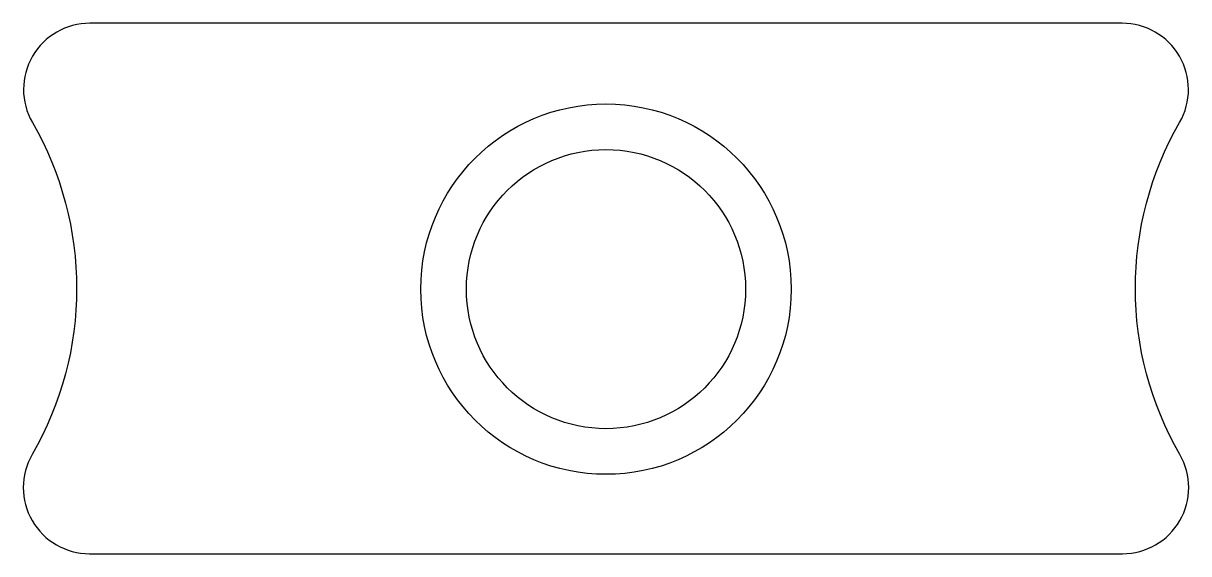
# Model space of a CAD drawing. Header units: millimetres. Extents: x -8.8 to 8.8, y 34 to 42.
import ezdxf

# ---------------------------------------------------------------- set-up
doc = ezdxf.new("R2010")
doc.units = ezdxf.units.MM
doc.layers.get('0').update_dxf_attribs({"linetype": 'CONTINUOUS'})

msp = doc.modelspace()

# ---------------------------------------------------------------- linework, layer by layer
msp.add_lwpolyline([(7.811, 34, 0.577139), (8.677, 35.499, -0.267325), (8.674, 40.521, 0.577627), (7.805, 42.02), (-7.805, 42.02, 0.577627), (-8.674, 40.521, -0.267325), (-8.677, 35.499, 0.577139), (-7.811, 34)], format="xyb", close=True)
for radius in [2.8, 2.11]:
    msp.add_circle((0, 38), radius)

doc.saveas('drawing.dxf')
